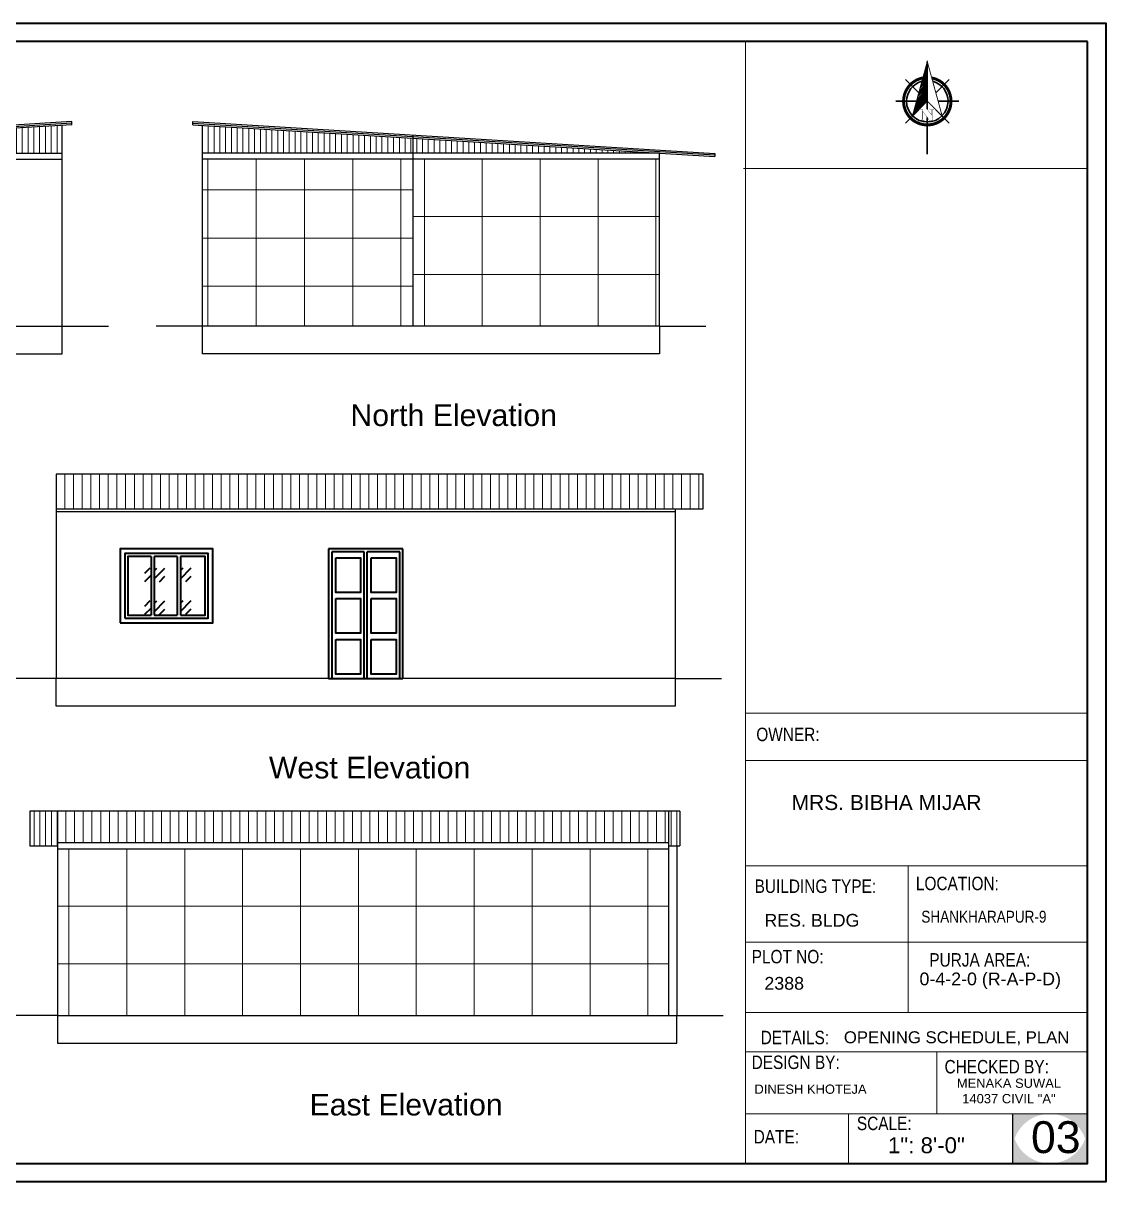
# Model space of a CAD drawing. Header units: inches. Extents: x 376358 to 406049, y -63575 to -53607.
# Drawn here: x 405348 to 406049, y -59273 to -58523 of the extents above; entities that cross this region are included whole.
import ezdxf

# ---------------------------------------------------------------- set-up
doc = ezdxf.new("R2010")
doc.units = ezdxf.units.IN
doc.header["$LTSCALE"] = 2
doc.header["$MEASUREMENT"] = 0
doc.layers.get('0').update_dxf_attribs({"linetype": 'CONTINUOUS'})
for name, color, linetype, lineweight in [('1', 7, 'CONTINUOUS', 13), ('DIMENTION', 140, 'CONTINUOUS', 0), ('door', 20, 'CONTINUOUS', 35), ('Rebars', 1, 'CONTINUOUS', 13), ('Siteplan', 7, 'CONTINUOUS', 30), ('steps', 253, 'CONTINUOUS', 20), ('TEXT', 181, 'CONTINUOUS', 25)]:
    doc.layers.add(name, color=color, linetype=linetype, lineweight=lineweight)
doc.layers.add('Normal Wall', color=7, linetype='CONTINUOUS', lineweight=35, true_color=0xffaf89)
doc.layers.add('Rear Wall', color=7, linetype='CONTINUOUS', lineweight=20, true_color=0xd4e480)
doc.styles.get("Standard").update_dxf_attribs({"font": 'ARIALN.TTF'})
doc.styles.add('SwissBT', font='swiss.ttf', dxfattribs={"height": 12})
pattern_1 = [(90, (42040.4257, -8169.51), (-3.75, 0), [])]
pattern_2 = [(45, (42914.7, -28231.138), (21.21320344, 0), [12.5, -17.5]), (45, (42920.003, -28231.138), (21.21320344, 0), [5, -25]), (45, (42914.7, -28225.835), (21.21320344, 0), [5, -25])]

# ---------------------------------------------------------------- blocks, each defined once
blk = doc.blocks.new('*X29')
at = {"color": 0}
for p, q in [((146.95, -410.95), (147.62, -410.29)), ((147.15, -410.22), (147.62, -409.76)), ((147.35, -409.49), (147.62, -409.23)), ((147.55, -408.76), (147.62, -408.7)), ((145.56, -416.06), (147.62, -414)), ((145.76, -415.33), (147.62, -413.47)), ((145.96, -414.6), (147.62, -412.94)), ((146.16, -413.87), (147.62, -412.41)), ((146.36, -413.14), (147.62, -411.88)), ((146.55, -412.41), (147.62, -411.35)), ((146.75, -411.68), (147.62, -410.82)), ((143.96, -421.9), (147.62, -418.24)), ((144.16, -421.17), (147.62, -417.71)), ((144.36, -420.44), (147.62, -417.18)), ((144.56, -419.71), (147.62, -416.65)), ((144.76, -418.98), (147.62, -416.12)), ((144.96, -418.25), (147.62, -415.59)), ((145.16, -417.52), (147.62, -415.06)), ((145.36, -416.79), (147.62, -414.53)), ((142.76, -426.28), (147.62, -421.42)), ((142.96, -425.55), (147.62, -420.89)), ((143.16, -424.82), (147.62, -420.36)), ((143.36, -424.09), (147.62, -419.83)), ((143.56, -423.36), (147.62, -419.3)), ((143.76, -422.63), (147.62, -418.77))]:
    blk.add_line(p, q, dxfattribs=at)
blk = doc.blocks.new('NORTH_15')
for p, q in [((0, 3.66), (0, 10.62)), ((-2.87, 2.87), (-7.37, 7.37)), ((2.87, 2.87), (7.37, 7.37)), ((-13.37, 0), (2.72, 0)), ((5.49, 0), (17.83, 0)), ((-2.87, -2.87), (-7.37, -7.37)), ((0, -3.66), (0, -10.62)), ((2.87, -2.87), (7.37, -7.37))]:
    blk.add_line(p, q)
at = {"const_width": 1}
for points in [[(0, -8, 1), (0, 8, 0.359415), (-7.86, 1.52, 1)], [(-7.86, -1.52, 0.359415), (0, -8, 1)]]:
    blk.add_lwpolyline(points, format="xyb", dxfattribs=at)
for points, const_width in [([(4.96, -5.01), (-13.37, 0), (4.9, 5), (0, 0), (4.96, -5.01)], 0.3), ([(5.93, -1.55), (6, -1.55), (6.07, -1.54), (6.13, -1.53), (6.17, -1.52), (6.22, -1.51), (6.26, -1.49), (6.28, -1.47), (6.3, -1.45), (6.32, -1.42), (6.33, -1.39), (6.35, -1.34), (6.36, -1.29), (6.37, -1.23), (6.38, -1.16), (6.38, -1.08), (6.38, -1), (6.54, -1), (6.54, -2.34), (6.38, -2.34), (6.38, -2.3), (6.38, -2.23), (6.38, -2.16), (6.37, -2.09), (6.36, -2.04), (6.35, -1.99), (6.33, -1.95), (6.32, -1.91), (6.3, -1.88), (6.28, -1.86), (6.26, -1.83), (6.22, -1.81), (6.18, -1.8), (6.13, -1.78), (6.07, -1.77), (6.01, -1.76), (5.95, -1.76), (2.66, -1.76), (2.66, -2.34), (2.5, -2.34), (2.5, -0.16), (4.71, 1.44), (3.14, 1.44), (3.07, 1.44), (3, 1.43), (2.94, 1.42), (2.89, 1.41), (2.85, 1.4), (2.81, 1.38), (2.78, 1.36), (2.76, 1.34), (2.74, 1.31), (2.72, 1.27), (2.7, 1.22), (2.69, 1.17), (2.68, 1.11), (2.67, 1.04), (2.66, 0.97), (2.66, 0.89), (2.66, 0.87), (2.5, 0.87), (2.5, 2.21), (2.66, 2.21), (2.66, 2.17), (2.66, 2.09), (2.67, 2.03), (2.68, 1.97), (2.69, 1.91), (2.7, 1.86), (2.71, 1.82), (2.73, 1.78), (2.75, 1.76), (2.77, 1.74), (2.8, 1.72), (2.85, 1.7), (2.89, 1.68), (2.94, 1.67), (3, 1.66), (3.07, 1.66), (3.14, 1.66), (6.54, 1.66), (6.54, 0.75), (3.33, -1.55), (5.93, -1.55), (5.93, -1.55)], 0.1)]:
    blk.add_lwpolyline(points, dxfattribs=dict(const_width=const_width))
for start, end in [(90, 164.973), (270, 90), (195.027, 270)]:
    blk.add_arc((0, 0), 7, start, end)
at = {"rotation": 90}
blk.add_blockref('*X29', (-421.89, -147.62), dxfattribs=at)
blk = doc.blocks.new('A$C0BDB7EE9')
at = {"layer": 'Siteplan', "xscale": 2.999999999999779, "yscale": 2.999999999999779, "zscale": 2.999999999999779, "rotation": 247.8612575918487}
blk.add_blockref('NORTH_15', (20.2, 49.5), dxfattribs=at)
blk = doc.blocks.new('A$C327B4BBD')
at = {"layer": 'DIMENTION', "ltscale": 0.3, "xscale": 1.171875000000082, "yscale": 1.171875000000082, "zscale": 1.171875000000082, "rotation": 112.1387424081494}
blk.add_blockref('A$C0BDB7EE9', (16.1, 0), dxfattribs=at)

msp = doc.modelspace()

# ---------------------------------------------------------------- hatches: boundary and pattern name
msp.add_hatch(color=0).paths.add_polyline_path([(406037.51, -59229.06), (406013.2, -59229.06, -0.414214), (406037.51, -59253.37)])
at = {"layer": '1', "ltscale": 5}
h = msp.add_hatch(dxfattribs=at)
h.set_pattern_fill('ANSI37', color=256, scale=250, angle=45, style=0)
h.set_pattern_definition([(90, (1443030.49, -787974.29), (-31.25, 0), []), (180, (1443030.49, -787974.29), (-2e-15, -31.25), [])])
h.paths.add_polyline_path([(405600.81, -58718.74), (405600.81, -58610.74), (405464.5, -58610.74), (405464.5, -58718.74)])
h = msp.add_hatch(dxfattribs=at)
h.set_pattern_fill('ANSI37', color=256, scale=300, angle=45, style=0)
h.set_pattern_definition([(90, (42945.617, -7722.917), (-37.5, 0), []), (180, (42945.617, -7722.917), (-4e-15, -37.5), [])])
h.paths.add_polyline_path([(405760.31, -58718.74), (405760.31, -58610.74), (405600.81, -58610.74), (405600.81, -58718.74)])
h = msp.add_hatch(dxfattribs=at)
h.set_pattern_fill('ANSI37', color=256, scale=300, angle=45, style=0)
h.set_pattern_definition([(90, (42040.426, -8169.51), (-37.5, 0), []), (180, (42040.426, -8169.51), (-4e-15, -37.5), [])])
h.paths.add_polyline_path([(405766.43, -59165.33), (405766.43, -59057.33), (405370.66, -59057.33), (405370.66, -59165.33)])
at = {"layer": 'door', "ltscale": 0.5}
h = msp.add_hatch(dxfattribs=at)
h.set_pattern_fill('GOST_GLASS', color=256, scale=2.5)
h.set_pattern_definition(pattern_2)
h.paths.add_polyline_path([(405431.16, -58868.01), (405416.16, -58868.01), (405416.16, -58906.01), (405431.16, -58906.01)])
h = msp.add_hatch(dxfattribs=at)
h.set_pattern_fill('GOST_GLASS', color=256, scale=2.5)
h.set_pattern_definition([(45, (42897.7, -28231.323), (21.21320344, 0), [12.5, -17.5]), (45, (42903.003, -28231.323), (21.21320344, 0), [5, -25]), (45, (42897.7, -28226.02), (21.21320344, 0), [5, -25])])
h.paths.add_polyline_path([(405448.16, -58868.19), (405433.16, -58868.19), (405433.16, -58906.19), (405448.16, -58906.19)])
h = msp.add_hatch(dxfattribs=at)
h.set_pattern_fill('GOST_GLASS', color=256, scale=2.5)
h.set_pattern_definition(pattern_2)
h.paths.add_polyline_path([(405466.16, -58868.01), (405450.16, -58868.01), (405450.16, -58906.01), (405466.16, -58906.01)])
at = {"layer": 'steps', "ltscale": 0.3}
h = msp.add_hatch(dxfattribs=at)
h.set_pattern_fill('ANSI31', scale=30, angle=45)
h.set_pattern_definition([(90, (43251.523, -7722.9165), (-3.75, 0), [])])
h.paths.add_polyline_path([(405373.63, -58606.74), (405373.63, -58588.74), (405077.83, -58606.74)])
h = msp.add_hatch(dxfattribs=at)
h.set_pattern_fill('ANSI31', scale=30, angle=45)
h.set_pattern_definition([(90, (43638.2003, -7722.9165), (-3.75, 0), [])])
h.paths.add_polyline_path([(405760.31, -58606.74), (405464.5, -58588.74), (405464.5, -58606.74)])
h = msp.add_hatch(dxfattribs=at)
h.set_pattern_fill('ANSI31', scale=45, angle=45)
h.set_pattern_definition([(90, (41330.9785, -7951.186), (-5.625, 0), [])])
h.paths.add_polyline_path([(405369.65, -58814.62), (405369.65, -58837.2), (405788.66, -58837.2), (405788.66, -58814.62)])
h = msp.add_hatch(dxfattribs=at)
h.set_pattern_fill('ANSI31', scale=30, angle=45)
h.set_pattern_definition(pattern_1)
h.paths.add_polyline_path([(405352.66, -59055.52), (405370.66, -59055.52), (405370.66, -59032.95), (405352.66, -59032.95)])
h = msp.add_hatch(dxfattribs=at)
h.set_pattern_fill('ANSI31', scale=45, angle=45)
h.set_pattern_definition([(90, (42040.4257, -8169.51), (-5.625, 0), [])])
h.paths.add_polyline_path([(405766.43, -59053.33), (405766.43, -59032.95), (405370.66, -59032.95), (405370.66, -59053.33)])
h = msp.add_hatch(dxfattribs=at)
h.set_pattern_fill('ANSI31', scale=30, angle=45)
h.set_pattern_definition(pattern_1)
h.paths.add_polyline_path([(405773.47, -59032.95), (405766.43, -59032.95), (405766.43, -59055.52), (405773.47, -59055.52)])
at = {"layer": 'TEXT'}
for points in [[(406013.2, -59229.06), (405988.89, -59229.06), (405988.89, -59253.37, -0.414214)], [(406013.2, -59229.06), (405988.89, -59229.06), (405988.89, -59253.37, -0.414214)], [(406037.51, -59229.06), (406013.2, -59229.06, -0.414214), (406037.51, -59253.37)], [(405988.89, -59236.87), (405988.89, -59261.18), (406013.2, -59261.18, -0.414214)], [(405988.89, -59236.87), (405988.89, -59261.18), (406013.2, -59261.18, -0.414214)], [(406037.51, -59236.87, -0.414214), (406013.2, -59261.18), (406037.51, -59261.18)], [(406037.51, -59236.87, -0.414214), (406013.2, -59261.18), (406037.51, -59261.18)]]:
    msp.add_hatch(color=0, dxfattribs=at).paths.add_polyline_path(points)

# ---------------------------------------------------------------- linework, layer by layer
at = {"ltscale": 0.5}
for p, q in [((405379.83, -58586.35), (405041.83, -58606.92)), ((405379.83, -58587.36), (405041.83, -58607.92)), ((405379.83, -58588.36), (405041.83, -58608.93)), ((405373.63, -58718.74), (405373.63, -58588.74)), ((405379.83, -58588.36), (405379.83, -58586.35)), ((405458.31, -58586.35), (405796.31, -58606.92)), ((405458.31, -58588.36), (405458.31, -58586.35)), ((405458.31, -58587.36), (405796.31, -58607.92)), ((405458.31, -58588.36), (405796.31, -58608.93)), ((405464.5, -58718.74), (405464.5, -58588.74)), ((405600.81, -58718.74), (405600.81, -58595.03)), ((405077.83, -58606.74), (405373.63, -58606.74)), ((405760.31, -58606.74), (405464.5, -58606.74)), ((405760.31, -58718.74), (405760.31, -58606.74)), ((405796.31, -58606.92), (405796.31, -58608.93)), ((405077.83, -58610.74), (405373.63, -58610.74)), ((405760.31, -58610.74), (405464.5, -58610.74)), ((405077.83, -58718.74), (405373.63, -58718.74)), ((405373.63, -58718.74), (405403.63, -58718.74)), ((405373.63, -58736.74), (405373.63, -58718.74)), ((405464.5, -58718.74), (405434.5, -58718.74)), ((405760.31, -58718.74), (405464.5, -58718.74)), ((405464.5, -58736.74), (405464.5, -58718.74)), ((405760.31, -58718.74), (405790.31, -58718.74)), ((405760.31, -58718.74), (405760.31, -58736.74)), ((405077.83, -58736.74), (405373.63, -58736.74)), ((405760.31, -58736.74), (405464.5, -58736.74)), ((405788.66, -58814.62), (405369.65, -58814.62)), ((405369.65, -58814.62), (405369.65, -58837.2)), ((405788.66, -58837.2), (405788.66, -58814.62)), ((405369.65, -58837.2), (405369.65, -58947.01)), ((405369.65, -58837.2), (405788.66, -58837.2)), ((405770.66, -58839.01), (405369.65, -58839.01)), ((405770.66, -58837.2), (405770.66, -58947.01)), ((405369.65, -58947.01), (405339.65, -58947.01)), ((405770.66, -58947.01), (405369.65, -58947.01)), ((405369.65, -58965.01), (405369.65, -58947.01)), ((405770.66, -58947.01), (405800.66, -58947.01)), ((405770.66, -58947.01), (405770.66, -58965.01)), ((405770.66, -58965.01), (405369.65, -58965.01)), ((405773.47, -59032.95), (405352.66, -59032.95)), ((405352.66, -59032.95), (405352.66, -59055.52)), ((405370.66, -59032.95), (405370.66, -59165.33)), ((405766.43, -59165.33), (405766.43, -59032.95)), ((405773.47, -59032.95), (405773.47, -59055.52)), ((405352.66, -59055.52), (405370.66, -59055.52)), ((405370.66, -59053.33), (405766.43, -59053.33)), ((405370.66, -59057.33), (405766.43, -59057.33)), ((405766.43, -59055.52), (405773.47, -59055.52)), ((405771.67, -59055.52), (405771.67, -59165.33)), ((405370.66, -59165.33), (405340.66, -59165.33)), ((405370.66, -59165.33), (405771.67, -59165.33)), ((405370.66, -59165.33), (405370.66, -59183.33)), ((405771.67, -59165.33), (405801.67, -59165.33)), ((405771.67, -59183.33), (405771.67, -59165.33)), ((405370.66, -59183.33), (405771.67, -59183.33))]:
    msp.add_line(p, q, dxfattribs=at)
at = {"color": 0}
msp.add_line((405988.89, -59229.06), (405988.89, -59261.18), dxfattribs=at)
msp.add_line((405988.89, -59229.06), (405988.89, -59261.18), dxfattribs=at)
at = {"layer": 'door', "ltscale": 0.5}
for p, q in [((405546.16, -58863.01), (405546.16, -58947.01)), ((405594.16, -58863.01), (405546.16, -58863.01)), ((405546.16, -58863.01), (405546.16, -58947.01)), ((405594.16, -58863.01), (405546.16, -58863.01)), ((405594.16, -58947.01), (405594.16, -58863.01)), ((405594.16, -58947.01), (405594.16, -58863.01)), ((405431.16, -58868.01), (405431.16, -58906.01)), ((405433.16, -58868.01), (405433.16, -58906.01)), ((405448.16, -58868.01), (405448.16, -58906.01)), ((405450.16, -58868.01), (405450.16, -58906.01)), ((405548.16, -58865.01), (405548.16, -58947.01)), ((405569.16, -58865.01), (405548.16, -58865.01)), ((405548.16, -58865.01), (405548.16, -58947.01)), ((405569.16, -58865.01), (405548.16, -58865.01)), ((405569.16, -58947.01), (405569.16, -58865.01)), ((405592.16, -58865.01), (405571.16, -58865.01)), ((405592.16, -58865.01), (405571.16, -58865.01)), ((405571.16, -58947.01), (405571.16, -58865.01)), ((405592.16, -58947.01), (405592.16, -58865.01)), ((405592.16, -58947.01), (405592.16, -58865.01)), ((405546.16, -58947.01), (405594.16, -58947.01))]:
    msp.add_line(p, q, dxfattribs=at)
for points in [[(405411.16, -58911.01), (405471.16, -58911.01), (405471.16, -58863.01), (405411.16, -58863.01)], [(405414.16, -58908.01), (405468.16, -58908.01), (405468.16, -58866.01), (405414.16, -58866.01)], [(405550.79, -58868.93), (405566.8, -58868.93), (405566.8, -58891.43), (405550.79, -58891.43)], [(405573.79, -58868.93), (405589.8, -58868.93), (405589.8, -58891.43), (405573.79, -58891.43)], [(405550.79, -58895.23), (405566.8, -58895.23), (405566.8, -58917.73), (405550.79, -58917.73)], [(405573.79, -58895.23), (405589.8, -58895.23), (405589.8, -58917.73), (405573.79, -58917.73)], [(405550.79, -58921.79), (405566.8, -58921.79), (405566.8, -58944.28), (405550.79, -58944.28)], [(405573.79, -58921.79), (405589.8, -58921.79), (405589.8, -58944.28), (405573.79, -58944.28)]]:
    msp.add_lwpolyline(points, close=True, dxfattribs=at)
for points in [[(405431.16, -58868.01), (405416.16, -58868.01), (405416.16, -58906.01), (405431.16, -58906.01)], [(405448.16, -58868.01), (405433.16, -58868.01)], [(405450.16, -58906.01), (405466.16, -58906.01), (405466.16, -58868.01), (405450.16, -58868.01)], [(405433.16, -58906.01), (405448.16, -58906.01)]]:
    msp.add_lwpolyline(points, dxfattribs=at)
at = {"layer": 'Normal Wall'}
for points in [[(404991.41, -58522.56), (406049.42, -58522.56), (406049.42, -59273.09), (404991.41, -59273.09)], [(404991.41, -58522.56), (406049.42, -58522.56), (406049.42, -59273.09), (404991.41, -59273.09)], [(406037.51, -58534.47), (405015.23, -58534.47), (405015.23, -59261.18), (406037.51, -59261.18)], [(406037.51, -58534.47), (405015.23, -58534.47), (405015.23, -59261.18), (406037.51, -59261.18)]]:
    msp.add_lwpolyline(points, close=True, dxfattribs=at)
at = {"layer": 'Rear Wall'}
for p, q in [((405816.09, -58978.74), (405816.09, -58534.47)), ((405814.91, -58616.77), (406037.51, -58616.77)), ((405816.09, -58969.48), (406037.51, -58969.48)), ((405816.09, -58969.48), (406037.51, -58969.48)), ((405816.09, -58969.48), (406037.51, -58969.48)), ((405816.09, -58969.48), (406037.51, -58969.48)), ((405816.09, -59000.28), (406037.51, -59000.28)), ((405816.09, -59000.28), (406037.51, -59000.28)), ((405816.09, -59068.34), (406037.51, -59068.34)), ((405816.09, -59068.34), (406037.51, -59068.34)), ((405921.36, -59068.34), (405921.36, -59154.24)), ((405921.36, -59068.34), (405921.36, -59163.51)), ((405816.09, -59117.83), (406037.51, -59117.83)), ((405816.09, -59117.83), (406037.51, -59117.83)), ((405816.09, -59163.51), (406037.51, -59163.51)), ((405816.09, -59188.94), (406037.51, -59188.94)), ((405816.09, -59188.94), (406037.51, -59188.94)), ((405939.94, -59229.06), (405939.94, -59188.94)), ((405939.94, -59229.06), (405939.94, -59188.94)), ((405816.09, -59229.06), (406037.51, -59229.06)), ((405816.09, -59229.06), (406037.51, -59229.06)), ((405882.83, -59229.06), (405882.83, -59261.18)), ((405882.83, -59229.06), (405882.83, -59261.18))]:
    msp.add_line(p, q, dxfattribs=at)
msp.add_lwpolyline([(405816.09, -58969.48), (406037.51, -58969.48), (406037.51, -59261.18), (405816.09, -59261.18)], close=True, dxfattribs=at)
msp.add_lwpolyline([(405816.09, -58969.48), (406037.51, -58969.48), (406037.51, -59261.18), (405816.09, -59261.18)], close=True, dxfattribs=at)

# ---------------------------------------------------------------- block references
at = {"layer": 'Rebars', "xscale": 0.5459999999999999, "yscale": 0.5459999999999999, "zscale": 0.5459999999999999, "rotation": 270}
msp.add_blockref('A$C327B4BBD', (405933.78, -58598.55), dxfattribs=at)

# ---------------------------------------------------------------- texts
at = {"color": 0}
for s, p in [('OWNER:', (405823.09, -58987.62)), ('LOCATION:', (405926.43, -59084.17))]:
    msp.add_text(s, height=8.704, dxfattribs=at).set_placement(p)
at = {"color": 7, "linetype": 'ByBlock', "lineweight": 5, "char_height": 14, "width": 235.547, "attachment_point": 5}
for s, insert in [('{\\fArial CE|b0|i0|c0|p34;North Elevation}', (405627.15, -58776.62)), ('{\\fArial CE|b0|i0|c0|p34;West Elevation}', (405572.72, -59004.89)), ('{\\fArial CE|b0|i0|c0|p34;East Elevation}', (405596.35, -59223.21))]:
    msp.add_mtext(s, dxfattribs=dict(at, insert=insert))
at = {"layer": 'TEXT', "color": 0}
for s, height, p in [('OWNER:', 8.704, (405823.09, -58987.62)), ('LOCATION:', 8.704, (405926.43, -59084.17)), ('CHECKED BY:', 8.7044, (405945, -59202.86)), ('CHECKED BY:', 8.7044, (405945, -59202.86)), ('SCALE:', 8.704, (405888.23, -59239.59)), ('SCALE:', 8.704, (405888.23, -59239.59))]:
    msp.add_text(s, height=height, dxfattribs=at).set_placement(p)
at = {"layer": 'TEXT', "color": 0, "linetype": 'ByBlock', "style": 'SwissBT'}
for s, insert, char_height, width, attachment_point in [('MRS. BIBHA MIJAR', (405907.43, -59022.52), 9.72, 217.5111, 2), ('OPENING SCHEDULE, PLAN', (405879.81, -59175.59), 7.7396, 268.5322, 1), ('MENAKA SUWAL\\P14037 CIVIL "A"', (405986.68, -59206.2), 6, 88.5492, 2), ('DINESH KHOTEJA', (405821.88, -59210.07), 6, 201.5276, 1)]:
    msp.add_mtext(s, dxfattribs=dict(at, insert=insert, char_height=char_height, width=width, attachment_point=attachment_point))
at = {"layer": 'TEXT', "color": 0, "attachment_point": 1}
for s, insert, char_height, width in [('BUILDING TYPE:', (405822.01, -59077.25), 8.7044, 148.5551), ('BUILDING TYPE:', (405822.01, -59077.25), 8.7044, 148.5551), ('PLOT NO: ', (405820.11, -59122.86), 8.704, 138.0271), ('PLOT NO: ', (405820.11, -59122.86), 8.704, 138.0271), ('PURJA AREA:', (405935.12, -59124.97), 8.7044, 197.5821), ('PURJA AREA:', (405935.12, -59124.97), 8.7044, 197.5821), ('DETAILS: ', (405825.92, -59175.25), 8.704, 138.0271), ('DESIGN BY:', (405820.07, -59191.3), 8.704, 138.0271), ('DESIGN BY:', (405820.07, -59191.3), 8.704, 138.0271), ('DATE:', (405821.42, -59239.53), 8.704, 34.8177)]:
    msp.add_mtext(s, dxfattribs=dict(at, insert=insert, char_height=char_height, width=width))
at = {"layer": 'TEXT', "color": 0, "style": 'SwissBT'}
for s, insert, char_height, width, attachment_point in [('RES. BLDG', (405828.33, -59099.55), 8.256, 163.2142, 1), ('RES. BLDG', (405828.33, -59099.55), 8.256, 163.2142, 1), ('2388', (405828.33, -59140.37), 8.256, 163.2142, 1), ('0-4-2-0 (R-A-P-D)', (405974.58, -59137.53), 8.2555, 163.2142, 2), ('03', (406001, -59233.83), 20.639, 20.1585, 1)]:
    msp.add_mtext(s, dxfattribs=dict(at, insert=insert, char_height=char_height, width=width, attachment_point=attachment_point))
at = {"layer": 'TEXT', "color": 0, "linetype": 'ByBlock', "insert": (405929.96, -59097.52), "char_height": 7.6711, "attachment_point": 1}
msp.add_mtext_dynamic_manual_height_columns('SHANKHARAPUR-9', width=381.0351, gutter_width=1.53, heights=[0], dxfattribs=at)
at = {"layer": 'TEXT', "color": 0, "ltscale": 0.5, "insert": (405908.31, -59244.24), "char_height": 10.319, "width": 127.5344, "attachment_point": 1, "style": 'SwissBT'}
msp.add_mtext('1": 8\'-0"', dxfattribs=at)
msp.add_mtext('1": 8\'-0"', dxfattribs=at)

doc.saveas('drawing.dxf')
